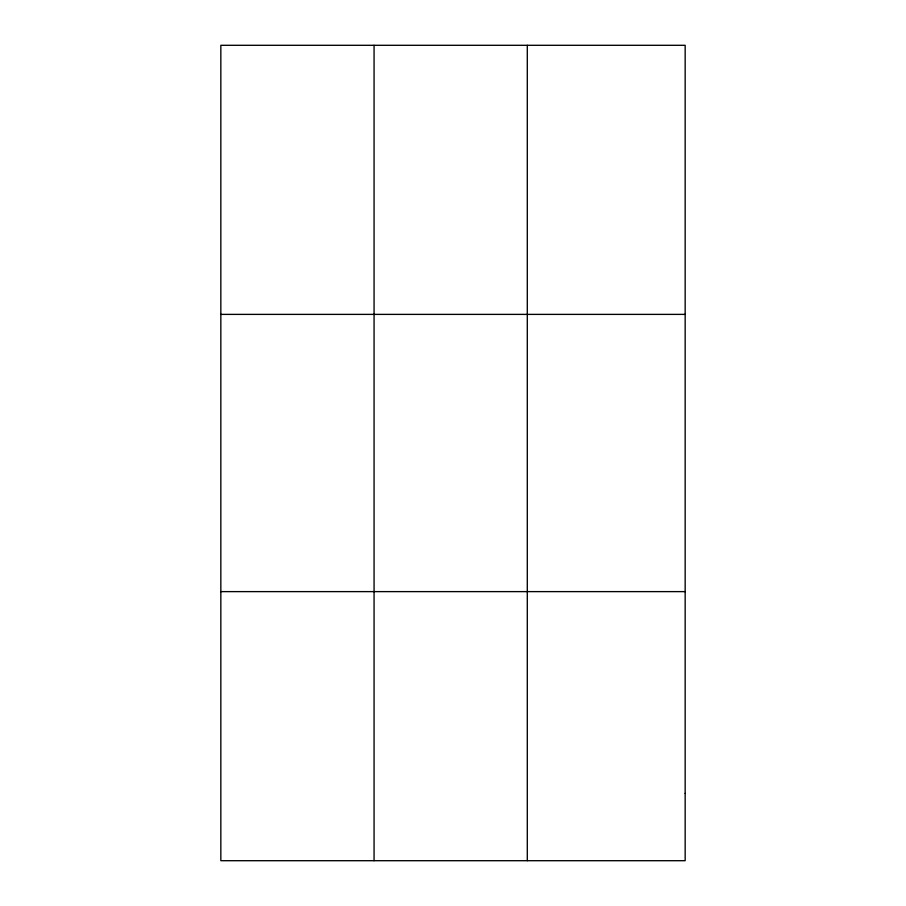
<?xml version="1.0" encoding="UTF-8"?>
<svg xmlns="http://www.w3.org/2000/svg" width="906" height="906" viewBox="0 0 906 906"><rect width="100%" height="100%" fill="white"/><g stroke="black" fill="none" stroke-linecap="round" stroke-linejoin="round"><path stroke-width="1.36" d="M374.065 45.3L374.065 860.7M527.292 45.3L527.292 860.7M220.838 314.382L685.163 314.382M220.838 591.618L685.163 591.618M685.163 793.43L685.163 860.7L220.838 860.7L220.838 45.3L685.163 45.3L685.163 793.43"/></g></svg>
